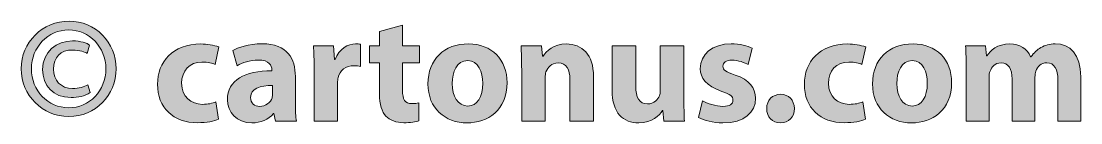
# Model space of a CAD drawing. Header units: inches. Extents: x 110 to 396, y -365 to 80.
# Drawn here: x 315.42 to 363.3, y -160.82 to -156.21 of the extents above; entities that cross this region are included whole.
import ezdxf

# ---------------------------------------------------------------- set-up
doc = ezdxf.new("R2010")
doc.units = ezdxf.units.IN
doc.header["$MEASUREMENT"] = 0
doc.layers.add('description', color=7, linetype='Continuous')

# ---------------------------------------------------------------- blocks, each defined once
blk = doc.blocks.new('block 16')
at = {"layer": 'description'}
h = blk.add_hatch(color=252, dxfattribs=at)
h.dxf.hatch_style = 2
edge = h.paths.add_edge_path()
edge.add_spline(control_points=[(319.709, -158.363), (319.709, -159.566), (318.764, -160.532), (317.574, -160.532), (316.378, -160.532), (315.419, -159.566), (315.419, -158.363), (315.419, -157.173), (316.378, -156.207), (317.582, -156.207), (318.764, -156.207), (319.709, -157.173), (319.709, -158.363)], knot_values=[0, 0, 0, 0, 1, 1, 1, 2, 2, 2, 3, 3, 3, 4, 4, 4, 4], degree=3, periodic=1)
edge = h.paths.add_edge_path()
edge.add_spline(control_points=[(315.881, -158.37), (315.881, -159.356), (316.63, -160.133), (317.567, -160.133), (318.498, -160.14), (319.247, -159.356), (319.247, -158.37), (319.247, -157.39), (318.498, -156.606), (317.56, -156.606), (316.63, -156.606), (315.881, -157.39), (315.881, -158.37)], knot_values=[0, 0, 0, 0, 1, 1, 1, 2, 2, 2, 3, 3, 3, 4, 4, 4, 4], degree=3, periodic=1)
edge = h.paths.add_edge_path()
edge.add_spline(control_points=[(318.407, -157.67), (318.323, -157.621), (318.05, -157.516), (317.742, -157.516), (317.203, -157.516), (316.875, -157.838), (316.875, -158.384), (316.875, -158.894), (317.218, -159.259), (317.735, -159.259), (318.022, -159.259), (318.281, -159.189), (318.435, -159.09), (318.435, -159.09), (318.54, -159.447), (318.54, -159.447), (318.295, -159.608), (317.98, -159.671), (317.672, -159.671), (316.854, -159.671), (316.385, -159.118), (316.385, -158.405), (316.385, -157.6), (317.029, -157.103), (317.742, -157.103), (318.078, -157.103), (318.421, -157.201), (318.512, -157.299), (318.512, -157.299), (318.407, -157.67), (318.407, -157.67)], knot_values=[0, 0, 0, 0, 1, 1, 1, 2, 2, 2, 3, 3, 3, 4, 4, 4, 5, 5, 5, 6, 6, 6, 7, 7, 7, 8, 8, 8, 9, 9, 9, 10, 10, 10, 10], degree=3, periodic=1)
h = blk.add_hatch(color=252, dxfattribs=at)
h.dxf.hatch_style = 2
edge = h.paths.add_edge_path()
edge.add_spline(control_points=[(332.652, -156.396), (332.652, -156.396), (332.652, -157.32), (332.652, -157.32), (332.652, -157.32), (333.415, -157.32), (333.415, -157.32), (333.415, -157.32), (333.415, -158.104), (333.415, -158.104), (333.415, -158.104), (332.652, -158.104), (332.652, -158.104), (332.652, -158.104), (332.652, -159.342), (332.652, -159.342), (332.652, -159.755), (332.758, -159.944), (333.072, -159.944), (333.22, -159.944), (333.289, -159.937), (333.387, -159.916), (333.387, -159.916), (333.395, -160.721), (333.395, -160.721), (333.262, -160.77), (333.002, -160.812), (332.708, -160.812), (332.366, -160.812), (332.078, -160.693), (331.904, -160.518), (331.708, -160.315), (331.61, -159.986), (331.61, -159.504), (331.61, -159.504), (331.61, -158.104), (331.61, -158.104), (331.61, -158.104), (331.155, -158.104), (331.155, -158.104), (331.155, -158.104), (331.155, -157.32), (331.155, -157.32), (331.155, -157.32), (331.61, -157.32), (331.61, -157.32), (331.61, -157.32), (331.61, -156.683), (331.61, -156.683), (331.61, -156.683), (332.652, -156.396), (332.652, -156.396)], knot_values=[0, 0, 0, 0, 1, 1, 1, 2, 2, 2, 3, 3, 3, 4, 4, 4, 5, 5, 5, 6, 6, 6, 7, 7, 7, 8, 8, 8, 9, 9, 9, 10, 10, 10, 11, 11, 11, 12, 12, 12, 13, 13, 13, 14, 14, 14, 15, 15, 15, 16, 16, 16, 17, 17, 17, 17], degree=3, periodic=1)
h = blk.add_hatch(color=252, dxfattribs=at)
h.dxf.hatch_style = 2
edge = h.paths.add_edge_path()
edge.add_spline(control_points=[(324.343, -160.651), (324.154, -160.742), (323.797, -160.812), (323.391, -160.812), (322.286, -160.812), (321.579, -160.133), (321.579, -159.063), (321.579, -158.062), (322.265, -157.243), (323.538, -157.243), (323.819, -157.243), (324.126, -157.292), (324.35, -157.376), (324.35, -157.376), (324.182, -158.167), (324.182, -158.167), (324.056, -158.111), (323.867, -158.062), (323.587, -158.062), (323.028, -158.062), (322.664, -158.461), (322.671, -159.021), (322.671, -159.643), (323.091, -159.979), (323.608, -159.979), (323.86, -159.979), (324.056, -159.937), (324.217, -159.867), (324.217, -159.867), (324.343, -160.651), (324.343, -160.651)], knot_values=[0, 0, 0, 0, 1, 1, 1, 2, 2, 2, 3, 3, 3, 4, 4, 4, 5, 5, 5, 6, 6, 6, 7, 7, 7, 8, 8, 8, 9, 9, 9, 10, 10, 10, 10], degree=3, periodic=1)
h = blk.add_hatch(color=252, dxfattribs=at)
h.dxf.hatch_style = 2
edge = h.paths.add_edge_path()
edge.add_spline(control_points=[(327.808, -159.916), (327.808, -160.238), (327.822, -160.553), (327.864, -160.742), (327.864, -160.742), (326.905, -160.742), (326.905, -160.742), (326.905, -160.742), (326.842, -160.399), (326.842, -160.399), (326.842, -160.399), (326.821, -160.399), (326.821, -160.399), (326.597, -160.672), (326.247, -160.819), (325.841, -160.819), (325.149, -160.819), (324.736, -160.315), (324.736, -159.77), (324.736, -158.881), (325.533, -158.461), (326.744, -158.461), (326.744, -158.461), (326.744, -158.419), (326.744, -158.419), (326.744, -158.23), (326.646, -157.971), (326.121, -157.971), (325.772, -157.971), (325.401, -158.09), (325.177, -158.23), (325.177, -158.23), (324.981, -157.544), (324.981, -157.544), (325.219, -157.411), (325.687, -157.236), (326.31, -157.236), (327.451, -157.236), (327.808, -157.908), (327.808, -158.72), (327.808, -158.72), (327.808, -159.916), (327.808, -159.916)], knot_values=[0, 0, 0, 0, 1, 1, 1, 2, 2, 2, 3, 3, 3, 4, 4, 4, 5, 5, 5, 6, 6, 6, 7, 7, 7, 8, 8, 8, 9, 9, 9, 10, 10, 10, 11, 11, 11, 12, 12, 12, 13, 13, 13, 14, 14, 14, 14], degree=3, periodic=1)
edge = h.paths.add_edge_path()
edge.add_spline(control_points=[(326.779, -159.126), (326.219, -159.126), (325.786, -159.259), (325.786, -159.664), (325.786, -159.937), (325.968, -160.07), (326.205, -160.07), (326.464, -160.07), (326.688, -159.895), (326.758, -159.679), (326.772, -159.622), (326.779, -159.559), (326.779, -159.496), (326.779, -159.496), (326.779, -159.126), (326.779, -159.126)], knot_values=[0, 0, 0, 0, 1, 1, 1, 2, 2, 2, 3, 3, 3, 4, 4, 4, 5, 5, 5, 5], degree=3, periodic=1)
h = blk.add_hatch(color=252, dxfattribs=at)
h.dxf.hatch_style = 2
edge = h.paths.add_edge_path()
edge.add_spline(control_points=[(328.656, -158.447), (328.656, -157.943), (328.649, -157.614), (328.628, -157.32), (328.628, -157.32), (329.537, -157.32), (329.537, -157.32), (329.537, -157.32), (329.579, -157.95), (329.579, -157.95), (329.579, -157.95), (329.608, -157.95), (329.608, -157.95), (329.783, -157.446), (330.195, -157.236), (330.531, -157.236), (330.629, -157.236), (330.678, -157.243), (330.755, -157.257), (330.755, -157.257), (330.755, -158.258), (330.755, -158.258), (330.671, -158.244), (330.587, -158.23), (330.468, -158.23), (330.076, -158.23), (329.81, -158.44), (329.741, -158.769), (329.727, -158.839), (329.719, -158.923), (329.719, -159.007), (329.719, -159.007), (329.719, -160.742), (329.719, -160.742), (329.719, -160.742), (328.656, -160.742), (328.656, -160.742), (328.656, -160.742), (328.656, -158.447), (328.656, -158.447)], knot_values=[0, 0, 0, 0, 1, 1, 1, 2, 2, 2, 3, 3, 3, 4, 4, 4, 5, 5, 5, 6, 6, 6, 7, 7, 7, 8, 8, 8, 9, 9, 9, 10, 10, 10, 11, 11, 11, 12, 12, 12, 13, 13, 13, 13], degree=3, periodic=1)
h = blk.add_hatch(color=252, dxfattribs=at)
h.dxf.hatch_style = 2
edge = h.paths.add_edge_path()
edge.add_spline(control_points=[(337.377, -158.993), (337.377, -160.245), (336.488, -160.819), (335.571, -160.819), (334.571, -160.819), (333.801, -160.161), (333.801, -159.056), (333.801, -157.943), (334.529, -157.236), (335.635, -157.236), (336.677, -157.236), (337.377, -157.957), (337.377, -158.993)], knot_values=[0, 0, 0, 0, 1, 1, 1, 2, 2, 2, 3, 3, 3, 4, 4, 4, 4], degree=3, periodic=1)
edge = h.paths.add_edge_path()
edge.add_spline(control_points=[(334.9, -159.027), (334.9, -159.616), (335.145, -160.056), (335.599, -160.056), (336.019, -160.056), (336.278, -159.643), (336.278, -159.021), (336.278, -158.517), (336.082, -157.999), (335.599, -157.999), (335.096, -157.999), (334.9, -158.524), (334.9, -159.027)], knot_values=[0, 0, 0, 0, 1, 1, 1, 2, 2, 2, 3, 3, 3, 4, 4, 4, 4], degree=3, periodic=1)
h = blk.add_hatch(color=252, dxfattribs=at)
h.dxf.hatch_style = 2
edge = h.paths.add_edge_path()
edge.add_spline(control_points=[(338.036, -158.412), (338.036, -157.985), (338.022, -157.628), (338.008, -157.32), (338.008, -157.32), (338.931, -157.32), (338.931, -157.32), (338.931, -157.32), (338.981, -157.796), (338.981, -157.796), (338.981, -157.796), (339.002, -157.796), (339.002, -157.796), (339.142, -157.572), (339.484, -157.243), (340.058, -157.243), (340.758, -157.243), (341.283, -157.712), (341.283, -158.72), (341.283, -158.72), (341.283, -160.742), (341.283, -160.742), (341.283, -160.742), (340.219, -160.742), (340.219, -160.742), (340.219, -160.742), (340.219, -158.846), (340.219, -158.846), (340.219, -158.405), (340.065, -158.104), (339.68, -158.104), (339.387, -158.104), (339.212, -158.307), (339.135, -158.503), (339.106, -158.573), (339.1, -158.671), (339.1, -158.769), (339.1, -158.769), (339.1, -160.742), (339.1, -160.742), (339.1, -160.742), (338.036, -160.742), (338.036, -160.742), (338.036, -160.742), (338.036, -158.412), (338.036, -158.412)], knot_values=[0, 0, 0, 0, 1, 1, 1, 2, 2, 2, 3, 3, 3, 4, 4, 4, 5, 5, 5, 6, 6, 6, 7, 7, 7, 8, 8, 8, 9, 9, 9, 10, 10, 10, 11, 11, 11, 12, 12, 12, 13, 13, 13, 14, 14, 14, 15, 15, 15, 15], degree=3, periodic=1)
h = blk.add_hatch(color=252, dxfattribs=at)
h.dxf.hatch_style = 2
edge = h.paths.add_edge_path()
edge.add_spline(control_points=[(345.364, -159.643), (345.364, -160.091), (345.378, -160.455), (345.392, -160.742), (345.392, -160.742), (344.468, -160.742), (344.468, -160.742), (344.468, -160.742), (344.419, -160.259), (344.419, -160.259), (344.419, -160.259), (344.398, -160.259), (344.398, -160.259), (344.265, -160.469), (343.943, -160.819), (343.327, -160.819), (342.628, -160.819), (342.124, -160.385), (342.124, -159.329), (342.124, -159.329), (342.124, -157.32), (342.124, -157.32), (342.124, -157.32), (343.188, -157.32), (343.188, -157.32), (343.188, -157.32), (343.188, -159.16), (343.188, -159.16), (343.188, -159.658), (343.348, -159.958), (343.726, -159.958), (344.02, -159.958), (344.195, -159.755), (344.258, -159.587), (344.286, -159.525), (344.3, -159.447), (344.3, -159.356), (344.3, -159.356), (344.3, -157.32), (344.3, -157.32), (344.3, -157.32), (345.364, -157.32), (345.364, -157.32), (345.364, -157.32), (345.364, -159.643), (345.364, -159.643)], knot_values=[0, 0, 0, 0, 1, 1, 1, 2, 2, 2, 3, 3, 3, 4, 4, 4, 5, 5, 5, 6, 6, 6, 7, 7, 7, 8, 8, 8, 9, 9, 9, 10, 10, 10, 11, 11, 11, 12, 12, 12, 13, 13, 13, 14, 14, 14, 15, 15, 15, 15], degree=3, periodic=1)
h = blk.add_hatch(color=252, dxfattribs=at)
h.dxf.hatch_style = 2
edge = h.paths.add_edge_path()
edge.add_spline(control_points=[(346.212, -159.818), (346.408, -159.937), (346.814, -160.07), (347.128, -160.07), (347.451, -160.07), (347.583, -159.965), (347.583, -159.79), (347.583, -159.608), (347.478, -159.525), (347.087, -159.392), (346.373, -159.154), (346.1, -158.769), (346.107, -158.363), (346.107, -157.719), (346.653, -157.236), (347.499, -157.236), (347.898, -157.236), (348.248, -157.334), (348.458, -157.439), (348.458, -157.439), (348.276, -158.174), (348.276, -158.174), (348.122, -158.09), (347.821, -157.978), (347.535, -157.978), (347.276, -157.978), (347.128, -158.083), (347.128, -158.251), (347.128, -158.419), (347.261, -158.503), (347.681, -158.65), (348.332, -158.874), (348.598, -159.21), (348.605, -159.706), (348.605, -160.35), (348.108, -160.819), (347.128, -160.819), (346.681, -160.819), (346.282, -160.714), (346.023, -160.574), (346.023, -160.574), (346.212, -159.818), (346.212, -159.818)], knot_values=[0, 0, 0, 0, 1, 1, 1, 2, 2, 2, 3, 3, 3, 4, 4, 4, 5, 5, 5, 6, 6, 6, 7, 7, 7, 8, 8, 8, 9, 9, 9, 10, 10, 10, 11, 11, 11, 12, 12, 12, 13, 13, 13, 14, 14, 14, 14], degree=3, periodic=1)
h = blk.add_hatch(color=252, dxfattribs=at)
h.dxf.hatch_style = 2
edge = h.paths.add_edge_path()
edge.add_spline(control_points=[(353.575, -160.651), (353.386, -160.742), (353.029, -160.812), (352.623, -160.812), (351.518, -160.812), (350.811, -160.133), (350.811, -159.063), (350.811, -158.062), (351.496, -157.243), (352.77, -157.243), (353.05, -157.243), (353.358, -157.292), (353.582, -157.376), (353.582, -157.376), (353.414, -158.167), (353.414, -158.167), (353.288, -158.111), (353.099, -158.062), (352.819, -158.062), (352.259, -158.062), (351.895, -158.461), (351.902, -159.021), (351.902, -159.643), (352.323, -159.979), (352.84, -159.979), (353.092, -159.979), (353.288, -159.937), (353.449, -159.867), (353.449, -159.867), (353.575, -160.651), (353.575, -160.651)], knot_values=[0, 0, 0, 0, 1, 1, 1, 2, 2, 2, 3, 3, 3, 4, 4, 4, 5, 5, 5, 6, 6, 6, 7, 7, 7, 8, 8, 8, 9, 9, 9, 10, 10, 10, 10], degree=3, periodic=1)
h = blk.add_hatch(color=252, dxfattribs=at)
h.dxf.hatch_style = 2
edge = h.paths.add_edge_path()
edge.add_spline(control_points=[(357.467, -158.993), (357.467, -160.245), (356.578, -160.819), (355.661, -160.819), (354.66, -160.819), (353.891, -160.161), (353.891, -159.056), (353.891, -157.943), (354.618, -157.236), (355.724, -157.236), (356.767, -157.236), (357.467, -157.957), (357.467, -158.993)], knot_values=[0, 0, 0, 0, 1, 1, 1, 2, 2, 2, 3, 3, 3, 4, 4, 4, 4], degree=3, periodic=1)
edge = h.paths.add_edge_path()
edge.add_spline(control_points=[(354.989, -159.027), (354.989, -159.616), (355.234, -160.056), (355.689, -160.056), (356.109, -160.056), (356.368, -159.643), (356.368, -159.021), (356.368, -158.517), (356.172, -157.999), (355.689, -157.999), (355.185, -157.999), (354.989, -158.524), (354.989, -159.027)], knot_values=[0, 0, 0, 0, 1, 1, 1, 2, 2, 2, 3, 3, 3, 4, 4, 4, 4], degree=3, periodic=1)
h = blk.add_hatch(color=252, dxfattribs=at)
h.dxf.hatch_style = 2
edge = h.paths.add_edge_path()
edge.add_spline(control_points=[(358.125, -158.412), (358.125, -157.985), (358.112, -157.628), (358.098, -157.32), (358.098, -157.32), (359.001, -157.32), (359.001, -157.32), (359.001, -157.32), (359.043, -157.782), (359.043, -157.782), (359.043, -157.782), (359.063, -157.782), (359.063, -157.782), (359.21, -157.558), (359.518, -157.236), (360.099, -157.236), (360.547, -157.236), (360.89, -157.467), (361.037, -157.824), (361.037, -157.824), (361.051, -157.824), (361.051, -157.824), (361.184, -157.642), (361.331, -157.502), (361.499, -157.404), (361.688, -157.299), (361.898, -157.236), (362.149, -157.236), (362.807, -157.236), (363.304, -157.698), (363.304, -158.727), (363.304, -158.727), (363.304, -160.742), (363.304, -160.742), (363.304, -160.742), (362.269, -160.742), (362.269, -160.742), (362.269, -160.742), (362.269, -158.881), (362.269, -158.881), (362.269, -158.384), (362.107, -158.097), (361.765, -158.097), (361.513, -158.097), (361.345, -158.265), (361.268, -158.468), (361.247, -158.545), (361.233, -158.65), (361.233, -158.741), (361.233, -158.741), (361.233, -160.742), (361.233, -160.742), (361.233, -160.742), (360.197, -160.742), (360.197, -160.742), (360.197, -160.742), (360.197, -158.818), (360.197, -158.818), (360.197, -158.391), (360.043, -158.097), (359.7, -158.097), (359.427, -158.097), (359.267, -158.307), (359.203, -158.475), (359.168, -158.559), (359.161, -158.657), (359.161, -158.748), (359.161, -158.748), (359.161, -160.742), (359.161, -160.742), (359.161, -160.742), (358.125, -160.742), (358.125, -160.742), (358.125, -160.742), (358.125, -158.412), (358.125, -158.412)], knot_values=[0, 0, 0, 0, 1, 1, 1, 2, 2, 2, 3, 3, 3, 4, 4, 4, 5, 5, 5, 6, 6, 6, 7, 7, 7, 8, 8, 8, 9, 9, 9, 10, 10, 10, 11, 11, 11, 12, 12, 12, 13, 13, 13, 14, 14, 14, 15, 15, 15, 16, 16, 16, 17, 17, 17, 18, 18, 18, 19, 19, 19, 20, 20, 20, 21, 21, 21, 22, 22, 22, 23, 23, 23, 24, 24, 24, 25, 25, 25, 25], degree=3, periodic=1)
h = blk.add_hatch(color=252, dxfattribs=at)
h.dxf.hatch_style = 2
edge = h.paths.add_edge_path()
edge.add_spline(control_points=[(349.11, -160.175), (349.11, -159.79), (349.369, -159.525), (349.739, -159.525), (350.103, -159.525), (350.355, -159.783), (350.362, -160.175), (350.362, -160.546), (350.11, -160.819), (349.726, -160.819), (349.369, -160.819), (349.11, -160.546), (349.11, -160.175)], knot_values=[0, 0, 0, 0, 1, 1, 1, 2, 2, 2, 3, 3, 3, 4, 4, 4, 4], degree=3, periodic=1)
at = {"layer": 'description', "lineweight": 0}
for points, knots in [([(319.709, -158.363), (319.709, -159.566), (318.764, -160.532), (317.574, -160.532), (316.378, -160.532), (315.419, -159.566), (315.419, -158.363), (315.419, -157.173), (316.378, -156.207), (317.582, -156.207), (318.764, -156.207), (319.709, -157.173), (319.709, -158.363)], [0, 0, 0, 0, 1, 1, 1, 2, 2, 2, 3, 3, 3, 4, 4, 4, 4]), ([(332.652, -156.396), (332.652, -156.396), (332.652, -157.32), (332.652, -157.32), (332.652, -157.32), (333.415, -157.32), (333.415, -157.32), (333.415, -157.32), (333.415, -158.104), (333.415, -158.104), (333.415, -158.104), (332.652, -158.104), (332.652, -158.104), (332.652, -158.104), (332.652, -159.342), (332.652, -159.342), (332.652, -159.755), (332.758, -159.944), (333.072, -159.944), (333.22, -159.944), (333.289, -159.937), (333.387, -159.916), (333.387, -159.916), (333.395, -160.721), (333.395, -160.721), (333.262, -160.77), (333.002, -160.812), (332.708, -160.812), (332.366, -160.812), (332.078, -160.693), (331.904, -160.518), (331.708, -160.315), (331.61, -159.986), (331.61, -159.504), (331.61, -159.504), (331.61, -158.104), (331.61, -158.104), (331.61, -158.104), (331.155, -158.104), (331.155, -158.104), (331.155, -158.104), (331.155, -157.32), (331.155, -157.32), (331.155, -157.32), (331.61, -157.32), (331.61, -157.32), (331.61, -157.32), (331.61, -156.683), (331.61, -156.683), (331.61, -156.683), (332.652, -156.396), (332.652, -156.396)], [0, 0, 0, 0, 1, 1, 1, 2, 2, 2, 3, 3, 3, 4, 4, 4, 5, 5, 5, 6, 6, 6, 7, 7, 7, 8, 8, 8, 9, 9, 9, 10, 10, 10, 11, 11, 11, 12, 12, 12, 13, 13, 13, 14, 14, 14, 15, 15, 15, 16, 16, 16, 17, 17, 17, 17]), ([(315.881, -158.37), (315.881, -159.356), (316.63, -160.133), (317.567, -160.133), (318.498, -160.14), (319.247, -159.356), (319.247, -158.37), (319.247, -157.39), (318.498, -156.606), (317.56, -156.606), (316.63, -156.606), (315.881, -157.39), (315.881, -158.37)], [0, 0, 0, 0, 1, 1, 1, 2, 2, 2, 3, 3, 3, 4, 4, 4, 4]), ([(318.407, -157.67), (318.323, -157.621), (318.05, -157.516), (317.742, -157.516), (317.203, -157.516), (316.875, -157.838), (316.875, -158.384), (316.875, -158.894), (317.218, -159.259), (317.735, -159.259), (318.022, -159.259), (318.281, -159.189), (318.435, -159.09), (318.435, -159.09), (318.54, -159.447), (318.54, -159.447), (318.295, -159.608), (317.98, -159.671), (317.672, -159.671), (316.854, -159.671), (316.385, -159.118), (316.385, -158.405), (316.385, -157.6), (317.029, -157.103), (317.742, -157.103), (318.078, -157.103), (318.421, -157.201), (318.512, -157.299), (318.512, -157.299), (318.407, -157.67), (318.407, -157.67)], [0, 0, 0, 0, 1, 1, 1, 2, 2, 2, 3, 3, 3, 4, 4, 4, 5, 5, 5, 6, 6, 6, 7, 7, 7, 8, 8, 8, 9, 9, 9, 10, 10, 10, 10]), ([(324.343, -160.651), (324.154, -160.742), (323.797, -160.812), (323.391, -160.812), (322.286, -160.812), (321.579, -160.133), (321.579, -159.063), (321.579, -158.062), (322.265, -157.243), (323.538, -157.243), (323.819, -157.243), (324.126, -157.292), (324.35, -157.376), (324.35, -157.376), (324.182, -158.167), (324.182, -158.167), (324.056, -158.111), (323.867, -158.062), (323.587, -158.062), (323.028, -158.062), (322.664, -158.461), (322.671, -159.021), (322.671, -159.643), (323.091, -159.979), (323.608, -159.979), (323.86, -159.979), (324.056, -159.937), (324.217, -159.867), (324.217, -159.867), (324.343, -160.651), (324.343, -160.651)], [0, 0, 0, 0, 1, 1, 1, 2, 2, 2, 3, 3, 3, 4, 4, 4, 5, 5, 5, 6, 6, 6, 7, 7, 7, 8, 8, 8, 9, 9, 9, 10, 10, 10, 10]), ([(327.808, -159.916), (327.808, -160.238), (327.822, -160.553), (327.864, -160.742), (327.864, -160.742), (326.905, -160.742), (326.905, -160.742), (326.905, -160.742), (326.842, -160.399), (326.842, -160.399), (326.842, -160.399), (326.821, -160.399), (326.821, -160.399), (326.597, -160.672), (326.247, -160.819), (325.841, -160.819), (325.149, -160.819), (324.736, -160.315), (324.736, -159.77), (324.736, -158.881), (325.533, -158.461), (326.744, -158.461), (326.744, -158.461), (326.744, -158.419), (326.744, -158.419), (326.744, -158.23), (326.646, -157.971), (326.121, -157.971), (325.772, -157.971), (325.401, -158.09), (325.177, -158.23), (325.177, -158.23), (324.981, -157.544), (324.981, -157.544), (325.219, -157.411), (325.687, -157.236), (326.31, -157.236), (327.451, -157.236), (327.808, -157.908), (327.808, -158.72), (327.808, -158.72), (327.808, -159.916), (327.808, -159.916)], [0, 0, 0, 0, 1, 1, 1, 2, 2, 2, 3, 3, 3, 4, 4, 4, 5, 5, 5, 6, 6, 6, 7, 7, 7, 8, 8, 8, 9, 9, 9, 10, 10, 10, 11, 11, 11, 12, 12, 12, 13, 13, 13, 14, 14, 14, 14]), ([(328.656, -158.447), (328.656, -157.943), (328.649, -157.614), (328.628, -157.32), (328.628, -157.32), (329.537, -157.32), (329.537, -157.32), (329.537, -157.32), (329.579, -157.95), (329.579, -157.95), (329.579, -157.95), (329.608, -157.95), (329.608, -157.95), (329.783, -157.446), (330.195, -157.236), (330.531, -157.236), (330.629, -157.236), (330.678, -157.243), (330.755, -157.257), (330.755, -157.257), (330.755, -158.258), (330.755, -158.258), (330.671, -158.244), (330.587, -158.23), (330.468, -158.23), (330.076, -158.23), (329.81, -158.44), (329.741, -158.769), (329.727, -158.839), (329.719, -158.923), (329.719, -159.007), (329.719, -159.007), (329.719, -160.742), (329.719, -160.742), (329.719, -160.742), (328.656, -160.742), (328.656, -160.742), (328.656, -160.742), (328.656, -158.447), (328.656, -158.447)], [0, 0, 0, 0, 1, 1, 1, 2, 2, 2, 3, 3, 3, 4, 4, 4, 5, 5, 5, 6, 6, 6, 7, 7, 7, 8, 8, 8, 9, 9, 9, 10, 10, 10, 11, 11, 11, 12, 12, 12, 13, 13, 13, 13]), ([(337.377, -158.993), (337.377, -160.245), (336.488, -160.819), (335.571, -160.819), (334.571, -160.819), (333.801, -160.161), (333.801, -159.056), (333.801, -157.943), (334.529, -157.236), (335.635, -157.236), (336.677, -157.236), (337.377, -157.957), (337.377, -158.993)], [0, 0, 0, 0, 1, 1, 1, 2, 2, 2, 3, 3, 3, 4, 4, 4, 4]), ([(338.036, -158.412), (338.036, -157.985), (338.022, -157.628), (338.008, -157.32), (338.008, -157.32), (338.931, -157.32), (338.931, -157.32), (338.931, -157.32), (338.981, -157.796), (338.981, -157.796), (338.981, -157.796), (339.002, -157.796), (339.002, -157.796), (339.142, -157.572), (339.484, -157.243), (340.058, -157.243), (340.758, -157.243), (341.283, -157.712), (341.283, -158.72), (341.283, -158.72), (341.283, -160.742), (341.283, -160.742), (341.283, -160.742), (340.219, -160.742), (340.219, -160.742), (340.219, -160.742), (340.219, -158.846), (340.219, -158.846), (340.219, -158.405), (340.065, -158.104), (339.68, -158.104), (339.387, -158.104), (339.212, -158.307), (339.135, -158.503), (339.106, -158.573), (339.1, -158.671), (339.1, -158.769), (339.1, -158.769), (339.1, -160.742), (339.1, -160.742), (339.1, -160.742), (338.036, -160.742), (338.036, -160.742), (338.036, -160.742), (338.036, -158.412), (338.036, -158.412)], [0, 0, 0, 0, 1, 1, 1, 2, 2, 2, 3, 3, 3, 4, 4, 4, 5, 5, 5, 6, 6, 6, 7, 7, 7, 8, 8, 8, 9, 9, 9, 10, 10, 10, 11, 11, 11, 12, 12, 12, 13, 13, 13, 14, 14, 14, 15, 15, 15, 15]), ([(345.364, -159.643), (345.364, -160.091), (345.378, -160.455), (345.392, -160.742), (345.392, -160.742), (344.468, -160.742), (344.468, -160.742), (344.468, -160.742), (344.419, -160.259), (344.419, -160.259), (344.419, -160.259), (344.398, -160.259), (344.398, -160.259), (344.265, -160.469), (343.943, -160.819), (343.327, -160.819), (342.628, -160.819), (342.124, -160.385), (342.124, -159.329), (342.124, -159.329), (342.124, -157.32), (342.124, -157.32), (342.124, -157.32), (343.188, -157.32), (343.188, -157.32), (343.188, -157.32), (343.188, -159.16), (343.188, -159.16), (343.188, -159.658), (343.348, -159.958), (343.726, -159.958), (344.02, -159.958), (344.195, -159.755), (344.258, -159.587), (344.286, -159.525), (344.3, -159.447), (344.3, -159.356), (344.3, -159.356), (344.3, -157.32), (344.3, -157.32), (344.3, -157.32), (345.364, -157.32), (345.364, -157.32), (345.364, -157.32), (345.364, -159.643), (345.364, -159.643)], [0, 0, 0, 0, 1, 1, 1, 2, 2, 2, 3, 3, 3, 4, 4, 4, 5, 5, 5, 6, 6, 6, 7, 7, 7, 8, 8, 8, 9, 9, 9, 10, 10, 10, 11, 11, 11, 12, 12, 12, 13, 13, 13, 14, 14, 14, 15, 15, 15, 15]), ([(346.212, -159.818), (346.408, -159.937), (346.814, -160.07), (347.128, -160.07), (347.451, -160.07), (347.583, -159.965), (347.583, -159.79), (347.583, -159.608), (347.478, -159.525), (347.087, -159.392), (346.373, -159.154), (346.1, -158.769), (346.107, -158.363), (346.107, -157.719), (346.653, -157.236), (347.499, -157.236), (347.898, -157.236), (348.248, -157.334), (348.458, -157.439), (348.458, -157.439), (348.276, -158.174), (348.276, -158.174), (348.122, -158.09), (347.821, -157.978), (347.535, -157.978), (347.276, -157.978), (347.128, -158.083), (347.128, -158.251), (347.128, -158.419), (347.261, -158.503), (347.681, -158.65), (348.332, -158.874), (348.598, -159.21), (348.605, -159.706), (348.605, -160.35), (348.108, -160.819), (347.128, -160.819), (346.681, -160.819), (346.282, -160.714), (346.023, -160.574), (346.023, -160.574), (346.212, -159.818), (346.212, -159.818)], [0, 0, 0, 0, 1, 1, 1, 2, 2, 2, 3, 3, 3, 4, 4, 4, 5, 5, 5, 6, 6, 6, 7, 7, 7, 8, 8, 8, 9, 9, 9, 10, 10, 10, 11, 11, 11, 12, 12, 12, 13, 13, 13, 14, 14, 14, 14]), ([(353.575, -160.651), (353.386, -160.742), (353.029, -160.812), (352.623, -160.812), (351.518, -160.812), (350.811, -160.133), (350.811, -159.063), (350.811, -158.062), (351.496, -157.243), (352.77, -157.243), (353.05, -157.243), (353.358, -157.292), (353.582, -157.376), (353.582, -157.376), (353.414, -158.167), (353.414, -158.167), (353.288, -158.111), (353.099, -158.062), (352.819, -158.062), (352.259, -158.062), (351.895, -158.461), (351.902, -159.021), (351.902, -159.643), (352.323, -159.979), (352.84, -159.979), (353.092, -159.979), (353.288, -159.937), (353.449, -159.867), (353.449, -159.867), (353.575, -160.651), (353.575, -160.651)], [0, 0, 0, 0, 1, 1, 1, 2, 2, 2, 3, 3, 3, 4, 4, 4, 5, 5, 5, 6, 6, 6, 7, 7, 7, 8, 8, 8, 9, 9, 9, 10, 10, 10, 10]), ([(357.467, -158.993), (357.467, -160.245), (356.578, -160.819), (355.661, -160.819), (354.66, -160.819), (353.891, -160.161), (353.891, -159.056), (353.891, -157.943), (354.618, -157.236), (355.724, -157.236), (356.767, -157.236), (357.467, -157.957), (357.467, -158.993)], [0, 0, 0, 0, 1, 1, 1, 2, 2, 2, 3, 3, 3, 4, 4, 4, 4]), ([(358.125, -158.412), (358.125, -157.985), (358.112, -157.628), (358.098, -157.32), (358.098, -157.32), (359.001, -157.32), (359.001, -157.32), (359.001, -157.32), (359.043, -157.782), (359.043, -157.782), (359.043, -157.782), (359.063, -157.782), (359.063, -157.782), (359.21, -157.558), (359.518, -157.236), (360.099, -157.236), (360.547, -157.236), (360.89, -157.467), (361.037, -157.824), (361.037, -157.824), (361.051, -157.824), (361.051, -157.824), (361.184, -157.642), (361.331, -157.502), (361.499, -157.404), (361.688, -157.299), (361.898, -157.236), (362.149, -157.236), (362.807, -157.236), (363.304, -157.698), (363.304, -158.727), (363.304, -158.727), (363.304, -160.742), (363.304, -160.742), (363.304, -160.742), (362.269, -160.742), (362.269, -160.742), (362.269, -160.742), (362.269, -158.881), (362.269, -158.881), (362.269, -158.384), (362.107, -158.097), (361.765, -158.097), (361.513, -158.097), (361.345, -158.265), (361.268, -158.468), (361.247, -158.545), (361.233, -158.65), (361.233, -158.741), (361.233, -158.741), (361.233, -160.742), (361.233, -160.742), (361.233, -160.742), (360.197, -160.742), (360.197, -160.742), (360.197, -160.742), (360.197, -158.818), (360.197, -158.818), (360.197, -158.391), (360.043, -158.097), (359.7, -158.097), (359.427, -158.097), (359.267, -158.307), (359.203, -158.475), (359.168, -158.559), (359.161, -158.657), (359.161, -158.748), (359.161, -158.748), (359.161, -160.742), (359.161, -160.742), (359.161, -160.742), (358.125, -160.742), (358.125, -160.742), (358.125, -160.742), (358.125, -158.412), (358.125, -158.412)], [0, 0, 0, 0, 1, 1, 1, 2, 2, 2, 3, 3, 3, 4, 4, 4, 5, 5, 5, 6, 6, 6, 7, 7, 7, 8, 8, 8, 9, 9, 9, 10, 10, 10, 11, 11, 11, 12, 12, 12, 13, 13, 13, 14, 14, 14, 15, 15, 15, 16, 16, 16, 17, 17, 17, 18, 18, 18, 19, 19, 19, 20, 20, 20, 21, 21, 21, 22, 22, 22, 23, 23, 23, 24, 24, 24, 25, 25, 25, 25]), ([(334.9, -159.027), (334.9, -159.616), (335.145, -160.056), (335.599, -160.056), (336.019, -160.056), (336.278, -159.643), (336.278, -159.021), (336.278, -158.517), (336.082, -157.999), (335.599, -157.999), (335.096, -157.999), (334.9, -158.524), (334.9, -159.027)], [0, 0, 0, 0, 1, 1, 1, 2, 2, 2, 3, 3, 3, 4, 4, 4, 4]), ([(354.989, -159.027), (354.989, -159.616), (355.234, -160.056), (355.689, -160.056), (356.109, -160.056), (356.368, -159.643), (356.368, -159.021), (356.368, -158.517), (356.172, -157.999), (355.689, -157.999), (355.185, -157.999), (354.989, -158.524), (354.989, -159.027)], [0, 0, 0, 0, 1, 1, 1, 2, 2, 2, 3, 3, 3, 4, 4, 4, 4]), ([(326.779, -159.126), (326.219, -159.126), (325.786, -159.259), (325.786, -159.664), (325.786, -159.937), (325.968, -160.07), (326.205, -160.07), (326.464, -160.07), (326.688, -159.895), (326.758, -159.679), (326.772, -159.622), (326.779, -159.559), (326.779, -159.496), (326.779, -159.496), (326.779, -159.126), (326.779, -159.126)], [0, 0, 0, 0, 1, 1, 1, 2, 2, 2, 3, 3, 3, 4, 4, 4, 5, 5, 5, 5]), ([(349.11, -160.175), (349.11, -159.79), (349.369, -159.525), (349.739, -159.525), (350.103, -159.525), (350.355, -159.783), (350.362, -160.175), (350.362, -160.546), (350.11, -160.819), (349.726, -160.819), (349.369, -160.819), (349.11, -160.546), (349.11, -160.175)], [0, 0, 0, 0, 1, 1, 1, 2, 2, 2, 3, 3, 3, 4, 4, 4, 4])]:
    blk.add_open_spline(points, degree=3, knots=knots, dxfattribs=at)
blk = doc.blocks.new('block 15')
at = {"layer": 'description'}
blk.add_blockref('block 16', (0, 0), dxfattribs=at)

msp = doc.modelspace()

# ---------------------------------------------------------------- block references
at = {"layer": 'description'}
msp.add_blockref('block 15', (0, 0), dxfattribs=at)

doc.saveas('drawing.dxf')
